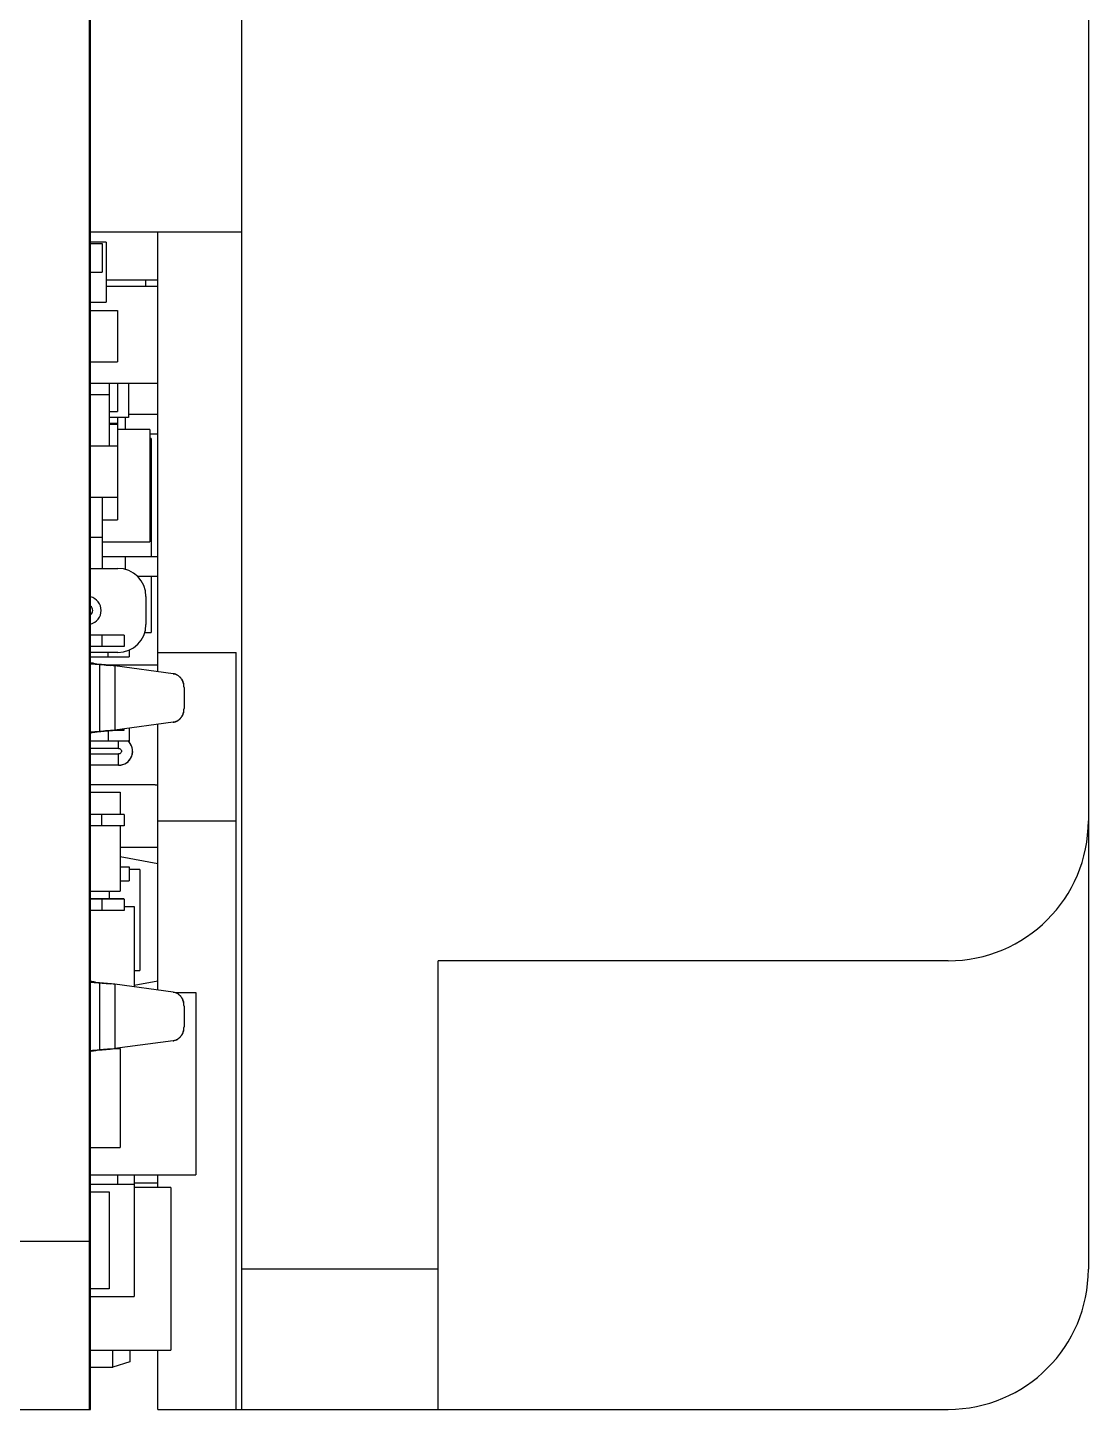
# Model space of a CAD drawing. Header units: millimetres. Extents: x 15 to 418, y 12 to 300.
# Drawn here: x 237.98 to 256.9, y 127.47 to 152.12 of the extents above; entities that cross this region are included whole.
import ezdxf

# ---------------------------------------------------------------- set-up
doc = ezdxf.new("R2010")
doc.units = ezdxf.units.MM
doc.header["$LTSCALE"] = 23.1
doc.layers.get('0').update_dxf_attribs({"linetype": 'CONTINUOUS'})

msp = doc.modelspace()

# ---------------------------------------------------------------- linework, layer by layer
at = {"color": 7, "linetype": 'Continuous'}
for p, q in [((239.079, 127.47), (239.079, 212.47)), ((239.1, 127.47), (239.1, 212.47)), ((241.8, 127.47), (241.8, 212.47)), ((256.9, 209.97), (256.9, 129.97)), ((241.8, 148.47), (239.1, 148.47)), ((240.3, 140.629), (240.3, 148.47)), ((239.379, 148.291), (239.1, 148.291)), ((239.1, 148.266), (239.309, 148.266)), ((239.309, 148.266), (239.309, 147.753)), ((239.379, 148.291), (239.379, 147.22)), ((239.1, 147.753), (239.309, 147.753)), ((240.3, 147.611), (239.379, 147.611)), ((239.379, 147.502), (240.3, 147.502)), ((240.079, 147.611), (240.079, 147.502)), ((239.1, 147.221), (239.379, 147.221)), ((239.1, 147.22), (239.379, 147.22)), ((239.1, 147.07), (239.579, 147.07)), ((239.579, 147.07), (239.579, 146.156)), ((239.1, 146.156), (239.579, 146.156)), ((239.1, 145.775), (240.3, 145.775)), ((239.429, 145.775), (239.429, 144.657)), ((239.579, 145.775), (239.579, 145.267)), ((239.779, 145.775), (239.779, 145.159)), ((239.1, 145.571), (239.429, 145.571)), ((239.429, 145.267), (239.579, 145.267)), ((239.779, 145.22), (240.3, 145.22)), ((239.779, 145.159), (239.429, 145.159)), ((239.429, 145.063), (239.579, 145.063)), ((239.579, 145.038), (239.429, 145.038)), ((239.579, 145.159), (239.579, 143.336)), ((240.159, 144.946), (239.579, 144.946)), ((239.721, 144.946), (239.721, 145.159)), ((240.159, 144.946), (240.159, 142.946)), ((240.159, 144.87), (240.3, 144.87)), ((240.179, 144.786), (240.159, 144.786)), ((240.179, 144.786), (240.179, 142.68)), ((239.1, 144.657), (239.579, 144.657)), ((239.1, 143.743), (239.579, 143.743)), ((239.309, 143.743), (239.309, 142.47)), ((239.309, 143.336), (239.579, 143.336)), ((239.1, 143.029), (239.309, 143.029)), ((239.309, 142.946), (240.159, 142.946)), ((239.309, 142.68), (240.3, 142.68)), ((239.723, 142.451), (239.723, 142.68)), ((239.933, 142.33), (240.3, 142.33)), ((240.179, 142.33), (240.179, 141.327)), ((239.698, 141.279), (239.1, 141.279)), ((239.298, 141.279), (239.298, 141.079)), ((239.698, 141.279), (239.698, 141.079)), ((240.066, 141.327), (240.179, 141.327)), ((239.698, 141.079), (239.1, 141.079)), ((239.1, 140.785), (239.104, 140.784)), ((239.104, 140.784), (239.1, 140.785)), ((239.1, 140.772), (239.107, 140.771)), ((239.107, 140.771), (239.1, 140.772)), ((239.107, 140.771), (239.111, 140.771)), ((239.111, 140.771), (239.107, 140.771)), ((239.179, 140.771), (239.185, 140.77)), ((239.185, 140.77), (239.179, 140.771)), ((239.181, 140.764), (239.26, 140.757)), ((239.26, 140.757), (239.181, 140.764)), ((239.26, 140.757), (239.26, 139.56)), ((240.3, 140.745), (239.41, 140.745)), ((240.575, 140.592), (239.535, 140.731)), ((239.535, 140.731), (239.535, 139.586)), ((240.3, 140.97), (241.7, 140.97)), ((241.7, 127.47), (241.7, 140.97)), ((240.767, 140.344), (240.767, 139.973)), ((239.1, 139.532), (239.104, 139.533)), ((239.104, 139.533), (239.1, 139.532)), ((239.174, 139.552), (239.26, 139.56)), ((239.26, 139.56), (239.174, 139.552)), ((239.695, 139.579), (239.463, 139.579)), ((240.575, 139.725), (239.535, 139.586)), ((239.675, 139.604), (239.675, 139.579)), ((239.695, 139.607), (239.695, 139.579)), ((240.3, 134.949), (240.3, 139.688)), ((239.818, 139.331), (239.809, 139.345)), ((239.1, 138.478), (239.628, 138.478)), ((239.628, 138.478), (239.628, 138.079)), ((239.697, 138.079), (239.1, 138.079)), ((239.297, 138.079), (239.297, 137.879)), ((239.697, 138.079), (239.697, 137.879)), ((239.697, 137.879), (239.1, 137.879)), ((239.628, 137.879), (239.628, 136.714)), ((240.3, 137.97), (241.7, 137.97)), ((239.628, 137.495), (240.3, 137.495)), ((239.978, 137.099), (239.788, 137.099)), ((239.978, 137.099), (239.978, 135.299)), ((239.1, 136.714), (239.628, 136.714)), ((239.695, 136.575), (239.1, 136.575)), ((239.7, 136.57), (239.1, 136.57)), ((239.295, 136.575), (239.295, 136.57)), ((239.3, 136.57), (239.3, 136.37)), ((239.429, 136.714), (239.429, 136.57)), ((239.695, 136.575), (239.695, 136.57)), ((239.7, 136.57), (239.7, 136.37)), ((239.7, 136.37), (239.1, 136.37)), ((239.7, 136.437), (239.879, 136.437)), ((239.879, 136.437), (239.879, 135.006)), ((254.4, 135.47), (245.3, 135.47)), ((245.3, 127.47), (245.3, 135.47)), ((239.1, 135.105), (239.104, 135.104)), ((239.104, 135.104), (239.1, 135.105)), ((239.1, 135.092), (239.107, 135.091)), ((239.107, 135.091), (239.1, 135.092)), ((239.107, 135.091), (239.111, 135.091)), ((239.111, 135.091), (239.107, 135.091)), ((239.179, 135.091), (239.185, 135.09)), ((239.185, 135.09), (239.179, 135.091)), ((239.181, 135.084), (239.26, 135.077)), ((239.26, 135.077), (239.181, 135.084)), ((239.26, 135.077), (239.26, 133.88)), ((239.879, 135.299), (239.978, 135.299)), ((240.575, 134.912), (239.535, 135.051)), ((239.535, 135.051), (239.535, 133.906)), ((240.607, 134.903), (240.978, 134.903)), ((240.978, 134.903), (240.978, 131.653)), ((240.767, 134.664), (240.767, 134.293)), ((239.1, 133.852), (239.104, 133.853)), ((239.104, 133.853), (239.1, 133.852)), ((239.26, 133.88), (239.174, 133.872)), ((239.174, 133.872), (239.26, 133.88)), ((240.575, 134.045), (239.535, 133.906)), ((239.535, 133.906), (239.628, 133.906)), ((239.628, 133.906), (239.628, 132.142)), ((239.1, 132.142), (239.628, 132.142)), ((239.1, 131.653), (240.978, 131.653)), ((239.579, 131.653), (239.579, 131.484)), ((239.879, 131.653), (239.879, 129.484)), ((240.3, 131.426), (240.3, 131.653)), ((239.1, 131.484), (239.879, 131.484)), ((239.879, 131.51), (240.3, 131.51)), ((240.529, 131.426), (239.879, 131.426)), ((240.529, 131.426), (240.529, 128.526)), ((239.1, 131.347), (239.429, 131.347)), ((239.429, 131.347), (239.429, 129.62)), ((237.5, 130.47), (239.1, 130.47)), ((245.3, 129.97), (241.8, 129.97)), ((239.429, 129.62), (239.1, 129.62)), ((239.1, 129.484), (239.879, 129.484)), ((239.1, 128.526), (240.529, 128.526)), ((240.3, 127.47), (240.3, 128.526)), ((237.5, 127.47), (239.1, 127.47)), ((240.3, 127.47), (254.4, 127.47))]:
    msp.add_line(p, q, dxfattribs=at)
at = {"color": 6, "linetype": 'Continuous'}
for p, q in [((239.1, 142.47), (239.588, 142.47)), ((240.088, 141.97), (240.088, 141.47)), ((239.788, 141.016), (239.788, 140.895)), ((239.588, 140.97), (239.1, 140.97)), ((239.1, 140.895), (239.788, 140.895)), ((239.415, 140.895), (239.415, 140.97)), ((239.415, 139.574), (239.415, 139.395)), ((239.788, 139.619), (239.788, 139.395)), ((239.1, 139.395), (239.788, 139.395)), ((239.6, 139.26), (239.1, 139.26)), ((239.6, 139.26), (239.6, 139.395)), ((239.1, 139.16), (239.6, 139.16)), ((239.6, 138.96), (239.6, 139.16)), ((239.6, 138.96), (239.1, 138.96)), ((240.25, 138.61), (239.1, 138.61)), ((239.628, 137.333), (240.3, 137.207)), ((239.628, 137.145), (239.788, 137.145)), ((239.788, 137.145), (239.788, 136.895)), ((239.628, 136.895), (239.788, 136.895)), ((239.879, 135.033), (240.3, 135.112)), ((239.5, 128.22), (239.5, 128.526)), ((239.8, 128.526), (239.8, 128.32)), ((239.1, 128.22), (239.5, 128.22)), ((239.8, 128.32), (239.5, 128.22))]:
    msp.add_line(p, q, dxfattribs=at)
for centre, radius, start, end in [((239.588, 141.97), 0.5, 0, 90), ((239.038, 141.72), 0.25, 284.4458, 75.5542), ((239.588, 141.47), 0.5, 270, 360), ((240.25, 139.21), 0.6, 269.9813, 274.8095)]:
    msp.add_arc(centre, radius, start, end, dxfattribs=at)
at = {"color": 7, "linetype": 'Continuous'}
for centre, radius, start, end in [((241.909, 170.96), 30.319, 264.7043, 264.8369), ((241.587, 167.469), 26.813, 264.7012, 264.8513), ((240.127, 146.344), 5.654, 260.1499, 260.3413), ((240.113, 146.264), 5.572, 260.1547, 260.349), ((241.265, 153.088), 12.493, 260.4139, 260.7626), ((242.24, 158.978), 18.463, 260.4747, 260.7106), ((238.244, 128.066), 12.731, 84.3273, 84.5724), ((238.332, 128.965), 11.828, 84.321, 84.5838), ((238.605, 131.714), 9.065, 84.1113, 84.3192), ((238.629, 131.952), 8.826, 84.1074, 84.321), ((240.507, 140.354), 0.258, 27.0397, 29.6266), ((240.48, 140.344), 0.287, 359.9887, 14.364), ((240.534, 139.942), 0.224, 311.1487, 313.9898), ((240.48, 139.973), 0.287, 345.6268, 359.9924), ((240.48, 139.973), 0.287, 345.6238, 0.0114), ((241.665, 111.997), 27.668, 95.1656, 95.3201), ((241.42, 114.696), 24.957, 95.1627, 95.3339), ((239.668, 136.583), 3.003, 99.8337, 100.8334), ((240.092, 134.18), 5.443, 99.6556, 99.9089), ((240.078, 134.258), 5.364, 99.6478, 99.905), ((240.402, 132.364), 7.286, 99.5446, 99.6606), ((240.389, 132.429), 7.219, 99.5356, 99.6528), ((241.632, 125.002), 14.75, 99.2557, 99.5176), ((241.524, 125.664), 14.079, 99.2533, 99.5277), ((238.204, 152.676), 13.158, 275.4267, 275.609), ((238.258, 152.108), 12.587, 275.4244, 275.6165), ((238.559, 149.054), 9.518, 275.6126, 275.8847), ((238.589, 148.756), 9.219, 275.608, 275.8889), ((239.6, 139.21), 0.25, 270.0074, 48.1359), ((239.57, 139.198), 0.281, 9.9223, 14.4407), ((239.658, 139.203), 0.193, 350.6265, 353.9337), ((239.971, 136.933), 2.061, 99.9427, 100.3621), ((254.4, 137.97), 2.5, 270, 360), ((241.909, 165.28), 30.319, 264.7043, 264.8369), ((241.587, 161.789), 26.813, 264.7012, 264.8513), ((240.127, 140.664), 5.654, 260.1499, 260.3413), ((240.113, 140.584), 5.572, 260.1547, 260.349), ((242.24, 153.298), 18.463, 260.4747, 260.7106), ((241.265, 147.408), 12.493, 260.4139, 260.7626), ((238.244, 122.386), 12.731, 84.3273, 84.5724), ((238.332, 123.285), 11.828, 84.321, 84.5838), ((238.605, 126.034), 9.065, 84.1113, 84.3192), ((238.629, 126.272), 8.826, 84.1074, 84.321), ((240.507, 134.674), 0.258, 27.0397, 29.6266), ((240.48, 134.664), 0.287, 359.9887, 14.364), ((240.534, 134.262), 0.224, 311.1487, 313.9898), ((240.48, 134.293), 0.287, 345.6268, 359.9924), ((240.48, 134.293), 0.287, 345.6238, 0.0114), ((241.665, 106.317), 27.668, 95.1656, 95.3201), ((241.42, 109.016), 24.957, 95.1627, 95.3339), ((239.668, 130.903), 3.003, 99.8337, 100.8334), ((240.092, 128.5), 5.443, 99.6556, 99.9089), ((240.078, 128.578), 5.364, 99.6478, 99.905), ((240.402, 126.684), 7.286, 99.5446, 99.6606), ((240.389, 126.749), 7.219, 99.5356, 99.6528), ((241.632, 119.322), 14.75, 99.2557, 99.5176), ((241.524, 119.984), 14.079, 99.2533, 99.5277), ((238.204, 146.996), 13.158, 275.4267, 275.609), ((238.258, 146.428), 12.587, 275.4244, 275.6165), ((238.559, 143.374), 9.518, 275.6126, 275.8847), ((238.589, 143.076), 9.219, 275.608, 275.8889), ((254.4, 129.97), 2.5, 270, 360)]:
    msp.add_arc(centre, radius, start, end, dxfattribs=at)
at = {"color": 6, "linetype": 'Continuous'}
for points, knots in [([(239.138, 141.72), (239.138, 141.735), (239.131, 141.764), (239.112, 141.788), (239.101, 141.798)], [0, 0, 0, 0, 0.500142, 1, 1, 1, 1]), ([(239.101, 141.642), (239.113, 141.651), (239.131, 141.675), (239.138, 141.705), (239.138, 141.72)], [0, 0, 0, 0, 0.499637, 1, 1, 1, 1]), ([(239.6, 139.26), (239.607, 139.259), (239.619, 139.256), (239.636, 139.246), (239.648, 139.23), (239.651, 139.21), (239.647, 139.191), (239.637, 139.173), (239.619, 139.164), (239.607, 139.161), (239.6, 139.16)], [0, 0, 0, 0, 0.125409, 0.250303, 0.37542, 0.500033, 0.625705, 0.75006, 0.875004, 1, 1, 1, 1])]:
    msp.add_open_spline(points, degree=3, knots=knots, dxfattribs=at)
at = {"color": 7, "linetype": 'Continuous'}
for points, knots in [([(239.104, 140.784), (239.108, 140.783), (239.127, 140.78), (239.146, 140.776), (239.16, 140.774)], [0, 0, 0, 0, 0.240796, 1, 1, 1, 1]), ([(239.16, 140.774), (239.155, 140.775), (239.136, 140.778), (239.118, 140.781), (239.104, 140.784)], [0, 0, 0, 0, 0.258694, 1, 1, 1, 1]), ([(239.448, 140.74), (239.433, 140.741), (239.37, 140.747), (239.307, 140.753), (239.26, 140.757)], [0, 0, 0, 0, 0.243329, 1, 1, 1, 1]), ([(239.26, 140.757), (239.276, 140.756), (239.339, 140.75), (239.401, 140.744), (239.448, 140.74)], [0, 0, 0, 0, 0.254688, 1, 1, 1, 1]), ([(240.575, 140.592), (240.581, 140.592), (240.601, 140.588), (240.622, 140.581), (240.636, 140.574)], [0, 0, 0, 0, 0.247903, 1, 1, 1, 1]), ([(240.636, 140.574), (240.631, 140.576), (240.612, 140.585), (240.591, 140.59), (240.575, 140.592)], [0, 0, 0, 0, 0.253051, 1, 1, 1, 1]), ([(240.636, 140.574), (240.641, 140.572), (240.66, 140.561), (240.678, 140.547), (240.689, 140.536)], [0, 0, 0, 0, 0.246848, 1, 1, 1, 1]), ([(240.689, 140.536), (240.685, 140.54), (240.669, 140.554), (240.651, 140.567), (240.636, 140.574)], [0, 0, 0, 0, 0.254096, 1, 1, 1, 1]), ([(240.689, 140.536), (240.694, 140.532), (240.71, 140.515), (240.723, 140.496), (240.732, 140.481)], [0, 0, 0, 0, 0.246458, 1, 1, 1, 1]), ([(240.732, 140.481), (240.729, 140.486), (240.717, 140.506), (240.702, 140.524), (240.689, 140.536)], [0, 0, 0, 0, 0.254071, 1, 1, 1, 1]), ([(240.737, 140.471), (240.744, 140.458), (240.751, 140.439), (240.757, 140.42), (240.758, 140.415)], [0, 0, 0, 0, 0.747616, 1, 1, 1, 1]), ([(240.758, 140.415), (240.757, 140.42), (240.751, 140.439), (240.744, 140.458), (240.737, 140.471)], [0, 0, 0, 0, 0.252401, 1, 1, 1, 1]), ([(240.636, 139.743), (240.631, 139.741), (240.612, 139.732), (240.591, 139.727), (240.575, 139.725)], [0, 0, 0, 0, 0.253046, 1, 1, 1, 1]), ([(240.575, 139.725), (240.581, 139.725), (240.601, 139.729), (240.622, 139.736), (240.636, 139.743)], [0, 0, 0, 0, 0.24789, 1, 1, 1, 1]), ([(240.681, 139.774), (240.678, 139.771), (240.664, 139.759), (240.648, 139.749), (240.636, 139.743)], [0, 0, 0, 0, 0.253287, 1, 1, 1, 1]), ([(240.636, 139.743), (240.64, 139.745), (240.656, 139.754), (240.671, 139.764), (240.681, 139.774)], [0, 0, 0, 0, 0.24741, 1, 1, 1, 1]), ([(240.732, 139.836), (240.729, 139.831), (240.717, 139.811), (240.702, 139.793), (240.689, 139.781)], [0, 0, 0, 0, 0.254076, 1, 1, 1, 1]), ([(240.689, 139.781), (240.694, 139.785), (240.709, 139.802), (240.723, 139.821), (240.732, 139.836)], [0, 0, 0, 0, 0.246451, 1, 1, 1, 1]), ([(240.758, 139.902), (240.757, 139.896), (240.75, 139.873), (240.74, 139.851), (240.732, 139.836)], [0, 0, 0, 0, 0.252992, 1, 1, 1, 1]), ([(240.732, 139.836), (240.734, 139.841), (240.745, 139.862), (240.754, 139.884), (240.758, 139.902)], [0, 0, 0, 0, 0.247362, 1, 1, 1, 1]), ([(239.155, 139.542), (239.151, 139.542), (239.134, 139.539), (239.116, 139.535), (239.104, 139.533)], [0, 0, 0, 0, 0.258074, 1, 1, 1, 1]), ([(239.26, 139.56), (239.276, 139.561), (239.339, 139.567), (239.402, 139.573), (239.448, 139.577)], [0, 0, 0, 0, 0.254704, 1, 1, 1, 1]), ([(239.448, 139.577), (239.433, 139.576), (239.37, 139.57), (239.307, 139.564), (239.26, 139.56)], [0, 0, 0, 0, 0.243323, 1, 1, 1, 1]), ([(239.809, 139.345), (239.801, 139.358), (239.79, 139.376), (239.777, 139.392), (239.774, 139.395)], [0, 0, 0, 0, 0.748341, 1, 1, 1, 1]), ([(239.712, 138.986), (239.732, 138.994), (239.771, 139.017), (239.797, 139.053), (239.808, 139.072)], [0, 0, 0, 0, 0.501075, 1, 1, 1, 1]), ([(239.104, 135.104), (239.108, 135.103), (239.127, 135.1), (239.146, 135.096), (239.16, 135.094)], [0, 0, 0, 0, 0.240796, 1, 1, 1, 1]), ([(239.16, 135.094), (239.155, 135.095), (239.136, 135.098), (239.118, 135.101), (239.104, 135.104)], [0, 0, 0, 0, 0.258694, 1, 1, 1, 1]), ([(239.448, 135.06), (239.433, 135.061), (239.37, 135.067), (239.307, 135.073), (239.26, 135.077)], [0, 0, 0, 0, 0.243329, 1, 1, 1, 1]), ([(239.26, 135.077), (239.276, 135.076), (239.339, 135.07), (239.401, 135.064), (239.448, 135.06)], [0, 0, 0, 0, 0.254688, 1, 1, 1, 1]), ([(240.575, 134.912), (240.581, 134.912), (240.601, 134.908), (240.622, 134.901), (240.636, 134.894)], [0, 0, 0, 0, 0.247903, 1, 1, 1, 1]), ([(240.636, 134.894), (240.631, 134.896), (240.612, 134.905), (240.591, 134.91), (240.575, 134.912)], [0, 0, 0, 0, 0.253051, 1, 1, 1, 1]), ([(240.636, 134.894), (240.641, 134.892), (240.66, 134.881), (240.678, 134.867), (240.689, 134.856)], [0, 0, 0, 0, 0.246848, 1, 1, 1, 1]), ([(240.689, 134.856), (240.685, 134.86), (240.669, 134.874), (240.651, 134.887), (240.636, 134.894)], [0, 0, 0, 0, 0.254096, 1, 1, 1, 1]), ([(240.689, 134.856), (240.694, 134.852), (240.71, 134.835), (240.723, 134.816), (240.732, 134.801)], [0, 0, 0, 0, 0.246458, 1, 1, 1, 1]), ([(240.732, 134.801), (240.729, 134.806), (240.717, 134.826), (240.702, 134.844), (240.689, 134.856)], [0, 0, 0, 0, 0.254071, 1, 1, 1, 1]), ([(240.737, 134.791), (240.744, 134.778), (240.751, 134.759), (240.757, 134.74), (240.758, 134.735)], [0, 0, 0, 0, 0.747616, 1, 1, 1, 1]), ([(240.758, 134.735), (240.757, 134.74), (240.751, 134.759), (240.744, 134.778), (240.737, 134.791)], [0, 0, 0, 0, 0.252401, 1, 1, 1, 1]), ([(240.681, 134.094), (240.678, 134.091), (240.664, 134.079), (240.648, 134.069), (240.636, 134.063)], [0, 0, 0, 0, 0.253287, 1, 1, 1, 1]), ([(240.636, 134.063), (240.64, 134.065), (240.656, 134.074), (240.671, 134.084), (240.681, 134.094)], [0, 0, 0, 0, 0.24741, 1, 1, 1, 1]), ([(240.732, 134.156), (240.729, 134.151), (240.717, 134.131), (240.702, 134.113), (240.689, 134.101)], [0, 0, 0, 0, 0.254076, 1, 1, 1, 1]), ([(240.689, 134.101), (240.694, 134.105), (240.709, 134.122), (240.723, 134.141), (240.732, 134.156)], [0, 0, 0, 0, 0.246451, 1, 1, 1, 1]), ([(240.758, 134.222), (240.757, 134.216), (240.75, 134.193), (240.74, 134.171), (240.732, 134.156)], [0, 0, 0, 0, 0.252992, 1, 1, 1, 1]), ([(240.732, 134.156), (240.734, 134.161), (240.745, 134.182), (240.754, 134.204), (240.758, 134.222)], [0, 0, 0, 0, 0.247362, 1, 1, 1, 1]), ([(239.155, 133.862), (239.151, 133.862), (239.134, 133.859), (239.116, 133.855), (239.104, 133.853)], [0, 0, 0, 0, 0.258074, 1, 1, 1, 1]), ([(239.448, 133.897), (239.433, 133.896), (239.37, 133.89), (239.307, 133.884), (239.26, 133.88)], [0, 0, 0, 0, 0.243323, 1, 1, 1, 1]), ([(239.26, 133.88), (239.276, 133.881), (239.339, 133.887), (239.402, 133.893), (239.448, 133.897)], [0, 0, 0, 0, 0.254704, 1, 1, 1, 1]), ([(240.636, 134.063), (240.631, 134.061), (240.612, 134.052), (240.591, 134.047), (240.575, 134.045)], [0, 0, 0, 0, 0.253046, 1, 1, 1, 1]), ([(240.575, 134.045), (240.581, 134.045), (240.601, 134.049), (240.622, 134.056), (240.636, 134.063)], [0, 0, 0, 0, 0.24789, 1, 1, 1, 1])]:
    msp.add_open_spline(points, degree=3, knots=knots, dxfattribs=at)
for points in [[(239.842, 139.269), (239.837, 139.29), (239.829, 139.311), (239.818, 139.331)], [(239.808, 139.072), (239.817, 139.088), (239.825, 139.104), (239.832, 139.12)], [(239.832, 139.12), (239.839, 139.137), (239.845, 139.154), (239.848, 139.171)], [(239.85, 139.182), (239.852, 139.204), (239.851, 139.226), (239.847, 139.247)], [(239.615, 138.962), (239.648, 138.968), (239.681, 138.974), (239.712, 138.986)]]:
    msp.add_open_spline(points, degree=3, dxfattribs=at)

doc.saveas('drawing.dxf')
